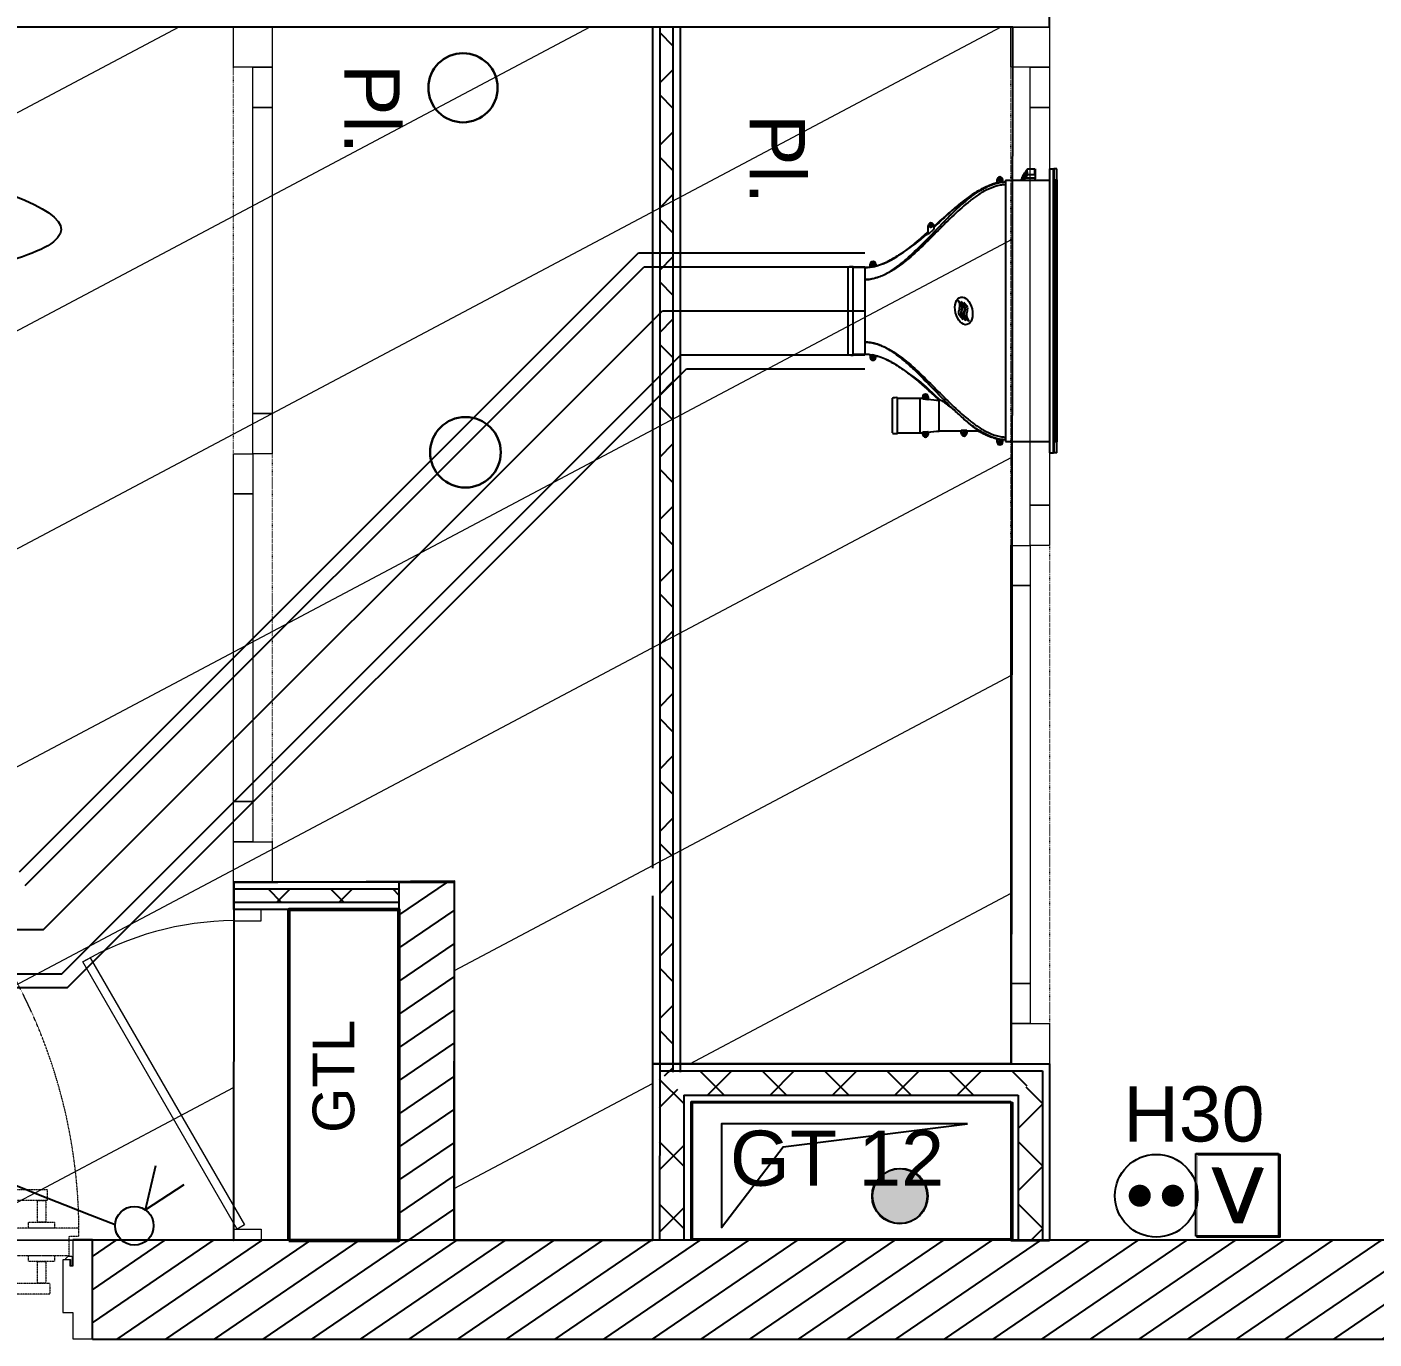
# Model space of a CAD drawing. Header units: millimetres. Extents: x 522027 to 600964, y -380282 to -298602.
# Drawn here: x 577309 to 579752, y -342809 to -340429 of the extents above; entities that cross this region are included whole.
import ezdxf

# ---------------------------------------------------------------- set-up
doc = ezdxf.new("R2010")
doc.units = ezdxf.units.MM
doc.set_wipeout_variables(frame=1)
doc.linetypes.add('Style de ligne -16', pattern=[0.192476, 0.123031, -0.069444])
doc.linetypes.add('Style de ligne -5', pattern=[0.20828, 0.069425, -0.138855])
for name, color, linetype in [('3-BAT C-Niveau -2', 7, 'Continuous'), ('prlm-CHAUFF', 4, 'Continuous'), ('prlm-EAU-EUEV', 25, 'Continuous'), ('prlm-ELEC-CFA', 1, 'Continuous'), ('prlm-GT', 242, 'Continuous')]:
    doc.layers.add(name, color=color, linetype=linetype)
doc.layers.add('faux plafond', color=9, linetype='Continuous', lineweight=15)
doc.layers.add('prlm-ELEC-CFO', color=1, linetype='Continuous', lineweight=25)
doc.styles.add('Arial', font='arial.ttf')
doc.styles.add('Helvetica', font='arial.ttf')
doc.styles.get("Standard").update_dxf_attribs({"font": 'arial.ttf'})

# ---------------------------------------------------------------- blocks, each defined once
blk = doc.blocks.new('Groupe-57-1')
at = {"color": 7, "linetype": 'Style de ligne -5', "lineweight": 5, "flags": 128}
blk.add_lwpolyline([(16276.09, -46097.46), (16311.07, -46282.21), (16304.19, -46283.51), (16269.21, -46098.77)], close=True, dxfattribs=at)
at = {"color": 7, "linetype": 'Continuous', "lineweight": 18, "flags": 128}
for points in [[(16276.09, -46097.46), (16277.44, -46104.62), (16270.56, -46105.92), (16269.21, -46098.77)], [(16277.44, -46104.62), (16278.8, -46111.78), (16275.36, -46112.43), (16274, -46105.27)], [(16278.8, -46111.78), (16292.22, -46182.68), (16288.78, -46183.33), (16275.36, -46112.43)], [(16292.22, -46182.68), (16293.58, -46189.84), (16290.14, -46190.49), (16288.78, -46183.33)], [(16290.14, -46190.49), (16291.5, -46197.65), (16288.06, -46198.3), (16286.7, -46191.14)], [(16291.5, -46197.65), (16304.92, -46268.55), (16301.48, -46269.2), (16288.06, -46198.3)], [(16304.92, -46268.55), (16306.28, -46275.7), (16302.84, -46276.35), (16301.48, -46269.2)], [(16309.72, -46275.05), (16311.07, -46282.21), (16304.19, -46283.51), (16302.84, -46276.35)]]:
    blk.add_lwpolyline(points, close=True, dxfattribs=at)
blk = doc.blocks.new('Groupe-58-1')
at = {"color": 7, "linetype": 'Style de ligne -5', "lineweight": 5, "flags": 128}
blk.add_lwpolyline([(16137.58, -46123.66), (16166.43, -46276.04), (16159.56, -46277.35), (16130.7, -46124.96)], close=True, dxfattribs=at)
at = {"color": 7, "linetype": 'Continuous', "lineweight": 18, "flags": 128}
for points in [[(16137.58, -46123.66), (16138.93, -46130.83), (16132.06, -46132.13), (16130.7, -46124.96)], [(16138.93, -46130.83), (16140.29, -46138), (16136.85, -46138.65), (16135.49, -46131.48)], [(16140.29, -46138), (16150.62, -46192.55), (16147.18, -46193.2), (16136.85, -46138.65)], [(16150.62, -46192.55), (16151.98, -46199.72), (16148.54, -46200.37), (16147.18, -46193.2)], [(16148.54, -46200.37), (16149.9, -46207.54), (16146.46, -46208.2), (16145.1, -46201.03)], [(16149.9, -46207.54), (16160.28, -46262.36), (16156.84, -46263.01), (16146.46, -46208.2)], [(16160.28, -46262.36), (16161.64, -46269.53), (16158.2, -46270.18), (16156.84, -46263.01)], [(16165.08, -46268.87), (16166.43, -46276.04), (16159.56, -46277.35), (16158.2, -46270.18)]]:
    blk.add_lwpolyline(points, close=True, dxfattribs=at)
blk = doc.blocks.new('xi.VV')
at = {"layer": 'prlm-ELEC-CFO', "color": 0}
blk.add_lwpolyline([(6.95, 3.42), (0.01, -1.13), (1.91, 6.95)], dxfattribs=at)
blk.add_circle((-2, -4), 3.5, dxfattribs=at)
blk = doc.blocks.new('xi.TV')
at = {"layer": 'prlm-ELEC-CFA', "color": 0, "linetype": 'ByBlock', "lineweight": -2, "flags": 128}
blk.add_lwpolyline([(-7.5, 7.5), (7.5, 7.5), (7.5, -7.5), (-7.5, -7.5)], close=True, dxfattribs=at)
at = {"layer": 'prlm-ELEC-CFA', "color": 0, "linetype": 'ByBlock', "insert": (0, 0), "char_height": 10, "width": 11.36, "attachment_point": 5}
blk.add_mtext('{\\fVerdana|b0|i0|c0|p34;V}', dxfattribs=at)
blk = doc.blocks.new('xi.PC')
at = {"color": 0, "lineweight": 5}
blk.add_wipeout([(-7.5, -7.5), (7.5, -7.5), (7.5, 7.5), (-7.5, 7.5)], dxfattribs=at).dxf.layer = 'prlm-ELEC-CFO'
at = {"layer": 'prlm-ELEC-CFO', "color": 0, "linetype": 'ByBlock', "lineweight": 5, "const_width": 2}
for points in [[(-4, 0, 1), (-2, 0, 1)], [(2, 0, 1), (4, 0, 1)]]:
    blk.add_lwpolyline(points, format="xyb", close=True, dxfattribs=at)
at = {"layer": 'prlm-ELEC-CFO', "color": 0, "linetype": 'ByBlock', "lineweight": -2}
blk.add_circle((0, 0), 7.5, dxfattribs=at)

msp = doc.modelspace()

# ---------------------------------------------------------------- hatches: boundary and pattern name
h = msp.add_hatch()
h.set_pattern_fill('02_ISOLANT', color=256, scale=10, angle=-89.9999, style=0, pattern_type=2)
h.set_pattern_definition([(315.000052, (505019.33, 142779.7), (56.568492, 56.568593), []), (45.000052, (505019.33, 142779.7), (56.568593, -56.568492), [])])
h.paths.add_polyline_path([(578480.6, -340429.5), (578456.6, -340429.5), (578456.6, -342324.9), (578480.6, -342324.9)])
h = msp.add_hatch()
h.set_pattern_fill('MURS MACONNERIE-2', color=256, scale=10, angle=-10.7236, style=0, pattern_type=2)
h.set_pattern_definition([(34.276399, (505201.977, 142745.115), (-23.42441, 44.173488), [])])
h.paths.add_polyline_path([(578083.9, -341980.3), (577983.9, -341980.3), (577983.9, -342630.2), (578083.9, -342630.2)])
h = msp.add_hatch()
h.set_pattern_fill('02_ISOLANT', color=256, scale=10, angle=-180, style=0, pattern_type=2)
h.set_pattern_definition([(224.999993, (505019.33, 142779.7), (56.568536, -56.568549), []), (314.999993, (505019.33, 142779.7), (-56.568549, -56.568536), [])])
h.paths.add_polyline_path([(577983.9, -342017.3), (577983.9, -341993.3), (577683.9, -341993.3), (577683.9, -342017.3)])
h = msp.add_hatch()
h.set_pattern_fill('02_ISOLANT', color=256, scale=10, angle=-90.009, style=0, pattern_type=2)
h.set_pattern_definition([(314.990968, (505019.33, 142779.7), (56.57746, 56.559624), []), (44.990968, (505019.33, 142779.7), (56.559624, -56.57746), [])])
h.paths.add_polyline_path([(578500.6, -342366.9), (578456.6, -342322.9), (578456.5, -342630.2), (578500.5, -342630.2)])
h = msp.add_hatch()
h.set_pattern_fill('02_ISOLANT', color=256, scale=10, style=0, pattern_type=2)
h.set_pattern_definition([(44.999993, (505019.33, 142779.7), (-56.568536, 56.568549), []), (134.999993, (505019.33, 142779.7), (56.568549, 56.568536), [])])
h.paths.add_polyline_path([(578456.6, -342322.9), (578500.6, -342366.9), (579106.6, -342366.9), (579150.7, -342322.9)])
h = msp.add_hatch()
h.set_pattern_fill('02_ISOLANT', color=256, scale=10, angle=-90.0235, style=0, pattern_type=2)
h.set_pattern_definition([(314.976477, (505019.33, 142779.7), (56.591762, 56.545313), []), (44.976477, (505019.33, 142779.7), (56.545313, -56.591762), [])])
h.paths.add_polyline_path([(579150.7, -342322.9), (579106.6, -342366.9), (579106.5, -342630.3), (579150.5, -342630.3)])
at = {"layer": '3-BAT C-Niveau -2'}
h = msp.add_hatch(dxfattribs=at)
h.set_pattern_fill('MURS MACONNERIE-2', color=256, scale=10, angle=-10.7236, style=0, pattern_type=2)
h.set_pattern_definition([(34.276399, (505201.977, 142745.115), (-23.42441, 44.173488), [])])
h.paths.add_polyline_path([(577428.1, -342629.2), (577428.1, -342809.2), (584857, -342809.2), (584857, -342629.2)])
at = {"layer": 'faux plafond'}
h = msp.add_hatch(dxfattribs=at)
h.set_pattern_fill('BA 13', color=256, scale=10, angle=-10.7236, style=0, pattern_type=2)
h.set_pattern_definition([(207.93621, (505019.33, 142779.7), (-142.2261, 319.79952), [])])
h.paths.add_polyline_path([(576171.3, -341680.3), (573888.6, -341680.3), (573888.2, -340870.5), (574789.4, -340870.5), (574789.4, -340820.5), (573888.7, -340820.5), (573888.9, -339990.2), (576304.5, -339990.7), (576307, -340429.4), (579096.2, -340429.4), (579093.8, -342309.9), (578443.6, -342309.9), (578443.6, -342630.2), (578083.9, -342630.2), (578084.5, -341979), (577684.5, -341981.6), (577683.9, -342630.3), (574775.8, -342629.2), (574775.8, -341680.4), (576171.3, -341680.4)])
at = {"layer": 'prlm-EAU-EUEV'}
h = msp.add_hatch(color=256, dxfattribs=at)
edge = h.paths.add_edge_path()
edge.add_arc((578891.7, -342550.1), 50, 0, 360)
h = msp.add_hatch(color=256, dxfattribs=at)
edge = h.paths.add_edge_path()
edge.add_arc((578892.7, -342549.7), 50, 0, 360)

# ---------------------------------------------------------------- linework, layer by layer
for p, q in [((579163.6, -340429.7), (579163.6, -339200.6)), ((578443.5, -340429.5), (578443.6, -340429.5)), ((578443.6, -340429.5), (578443.6, -341955.3)), ((578456.6, -340429.5), (578456.6, -342324.9)), ((578456.6, -340429.5), (578456.6, -342324.9)), ((578480.6, -340429.5), (578480.6, -342324.9)), ((578480.6, -340429.5), (578480.6, -342324.9)), ((578493.6, -340429.5), (579163.6, -340429.7)), ((578493.6, -340429.5), (578493.6, -342324.9)), ((578493.6, -340429.5), (578493.6, -342324.9)), ((577683.9, -341980.3), (577683.9, -342030.3)), ((577983.9, -341980.3), (577683.9, -341980.3)), ((577983.9, -341980.3), (577983.9, -342630.2)), ((577983.9, -341980.3), (577983.9, -342630.2)), ((577983.9, -341980.3), (578083.9, -341980.3)), ((577983.9, -341980.3), (577983.9, -342030.3)), ((577983.9, -341993.3), (577683.9, -341993.3)), ((577983.9, -341993.3), (577683.9, -341993.3)), ((578443.6, -342005.3), (578443.6, -342324.9)), ((577983.9, -342017.3), (577683.9, -342017.3)), ((577983.9, -342017.3), (577683.9, -342017.3)), ((577983.9, -342030.3), (577683.9, -342030.3)), ((577983.9, -342030.3), (577683.9, -342030.3)), ((578443.6, -342309.9), (578443.5, -342630.2)), ((578443.6, -342309.9), (579163.7, -342309.9)), ((578443.6, -342309.9), (579163.7, -342309.9)), ((578456.6, -342322.9), (578456.5, -342630.2)), ((578456.6, -342322.9), (578456.5, -342630.2)), ((578456.6, -342322.9), (579150.7, -342322.9)), ((578456.6, -342322.9), (579150.7, -342322.9)), ((579150.7, -342322.9), (579150.5, -342630.3)), ((579150.7, -342322.9), (579150.5, -342630.3)), ((579163.7, -342309.9), (579163.5, -342630.3)), ((579163.7, -342309.9), (579163.5, -342630.3)), ((578500.6, -342366.9), (578500.5, -342630.2)), ((578500.6, -342366.9), (578500.5, -342630.2)), ((578500.6, -342366.9), (579106.6, -342366.9)), ((578500.6, -342366.9), (579106.6, -342366.9)), ((579106.6, -342366.9), (579106.5, -342630.3)), ((579106.6, -342366.9), (579106.5, -342630.3)), ((578513.6, -342379.9), (578513.5, -342630.2)), ((578513.6, -342379.9), (578513.5, -342630.2)), ((578513.6, -342379.9), (579093.6, -342379.9)), ((579093.6, -342379.9), (579093.5, -342630.3)), ((579093.5, -342630.3), (579163.5, -342630.3))]:
    msp.add_line(p, q)
at = {"lineweight": 25}
msp.add_line((578083.9, -341980.3), (578083.9, -342630.2), dxfattribs=at)
msp.add_line((578083.9, -341980.3), (578083.9, -342630.2), dxfattribs=at)
at = {"color": 7, "linetype": 'Continuous', "lineweight": 5, "flags": 128}
for points in [[(577683.9, -342030.3), (577683.9, -342050.5), (577733.9, -342050.5), (577733.9, -342030.3)], [(577704, -342602.3), (577690.5, -342610.1), (577410.5, -342125.2), (577424.1, -342117.5)], [(577683.9, -342630.3), (577683.9, -342610.1), (577733.9, -342610.1), (577733.9, -342630.3)]]:
    msp.add_lwpolyline(points, close=True, dxfattribs=at)
at = {"flags": 128}
msp.add_lwpolyline([(579014.6, -342418.9), (578568.6, -342418.9), (578568.6, -342606.9), (578680.6, -342460.6)], close=True, dxfattribs=at)
at = {"color": 8, "linetype": 'Style de ligne -16', "lineweight": 18, "true_color": 0x808080, "flags": 128}
for points in [[(577225.8, -342557.8), (577225.8, -342537.7), (577345.8, -342537.7), (577345.8, -342557.8)], [(577328.3, -342596.9), (577328.3, -342557.8), (577343.3, -342557.8), (577343.3, -342596.9)], [(577312.3, -342607.8), (577312.3, -342596.9), (577359.3, -342596.9), (577359.3, -342607.8)], [(576447.3, -342607.8), (576447.3, -342622.8), (576465.1, -342622.8), (576465.1, -342657.8), (577385.8, -342657.8), (577385.8, -342622.8), (577403.6, -342622.8), (577403.6, -342607.8)], [(577312.3, -342668.6), (577312.3, -342657.8), (577359.3, -342657.8), (577359.3, -342668.6)], [(577328.3, -342707.8), (577328.3, -342668.6), (577343.3, -342668.6), (577343.3, -342707.8)], [(577280.8, -342727.8), (577280.8, -342707.8), (577350.8, -342707.8), (577350.8, -342727.8)]]:
    msp.add_lwpolyline(points, close=True, dxfattribs=at)
at = {"color": 7, "linetype": 'Continuous', "lineweight": 13, "flags": 128}
msp.add_lwpolyline([(577428.1, -342628.7), (577392.5, -342628.7), (577392.5, -342676.8), (577387.5, -342676.8), (577387.5, -342665.7), (577374.5, -342665.7), (577374.5, -342760.7), (577392.5, -342760.7), (577392.5, -342808.7), (577428.1, -342808.7)], close=True, dxfattribs=at)
at = {"color": 7, "linetype": 'Continuous', "lineweight": 18, "flags": 128}
msp.add_lwpolyline([(577391.7, -342675.8), (577391.7, -342660.8), (577390.3, -342659.4), (577383.5, -342659.4), (577379.3, -342663.6), (577379.3, -342664.8), (577388.5, -342664.8), (577388.5, -342675.8)], close=True, dxfattribs=at)
at = {"color": 8, "linetype": 'Style de ligne -16', "lineweight": 18, "true_color": 0x808080}
msp.add_arc((576434.8, -342614.9), 968.8, 0.4199, 44.5328, dxfattribs=at)
at = {"color": 7, "linetype": 'Continuous', "lineweight": 5}
msp.add_arc((577690.5, -342610.1), 559.9, 90.6678, 120, dxfattribs=at)
at = {"layer": '3-BAT C-Niveau -2'}
for p, q in [((577428.1, -342629.2), (582063.6, -342629.2)), ((577428.1, -342629.2), (582063.6, -342629.2)), ((577428.1, -342809.2), (577428.1, -342629.2)), ((577428.1, -342809.2), (584857, -342809.2)), ((577428.1, -342809.2), (584857, -342809.2))]:
    msp.add_line(p, q, dxfattribs=at)
at = {"layer": '3-BAT C-Niveau -2', "ltscale": 50.8, "flags": 128}
msp.add_lwpolyline([(576171.3, -341680.3), (573888.6, -341680.3), (573888.2, -340870.5), (574789.4, -340870.5), (574789.4, -340820.5), (573888.7, -340820.5), (573888.9, -339990.2), (576304.5, -339990.7), (576307, -340429.4), (579096.2, -340429.4), (579093.8, -342309.9), (578443.6, -342309.9), (578443.6, -342630.2), (578083.9, -342630.2), (578084.5, -341979), (577684.5, -341981.6), (577683.9, -342630.3), (574775.8, -342629.2), (574775.8, -341680.4), (576171.3, -341680.4)], close=True, dxfattribs=at)
at = {"layer": 'prlm-CHAUFF', "ltscale": 50}
for p, q in [((579115.2, -340700.1), (579118.8, -340694)), ((579118.8, -340694), (579118.9, -340693.8)), ((579118.8, -340694), (579119.2, -340694.3)), ((579118.9, -340693.8), (579121.1, -340690.5)), ((579118.9, -340693.8), (579119.3, -340694.2)), ((579119.3, -340694.2), (579119.2, -340694.3)), ((579121, -340691.6), (579119.3, -340694.2)), ((579119.3, -340694.2), (579121, -340694.2)), ((579137, -340687.3), (579123.4, -340687.3)), ((579137, -340697.3), (579137, -340687.3)), ((579137, -340687.3), (579137.5, -340687.8)), ((579137.5, -340687.8), (579137.5, -340687.8)), ((579137.5, -340687.8), (579137.5, -340698)), ((579138.4, -340688.9), (579137.5, -340688)), ((579138.4, -340689.3), (579137.5, -340688.4)), ((579138.4, -340690), (579137.5, -340689.1)), ((579138.4, -340690.8), (579137.5, -340689.9)), ((579138.4, -340691.9), (579137.5, -340691)), ((579138.4, -340693.1), (579137.5, -340692.2)), ((579138.4, -340694.6), (579137.5, -340693.7)), ((579137.7, -340693.9), (579138.4, -340693.1)), ((579137.8, -340692.5), (579138.4, -340691.9)), ((579137.9, -340691.3), (579138.4, -340690.8)), ((579138, -340690.4), (579138.4, -340690)), ((579138.4, -340693.9), (579138, -340693.5)), ((579138.1, -340689.6), (579138.4, -340689.3)), ((579138.4, -340691.5), (579138.1, -340691.2)), ((579138.1, -340694.2), (579138.4, -340693.9)), ((579138.2, -340689.1), (579138.4, -340688.9)), ((579138.3, -340691.7), (579138.4, -340691.5)), ((579163.5, -340686.9), (579170.8, -340686.9)), ((579163.5, -340686.9), (579163.5, -341201.9)), ((579170.8, -341201.9), (579170.8, -340686.9)), ((579170.8, -340686.9), (579171.6, -340686.9)), ((579176.5, -340686.9), (579171.6, -340686.9)), ((579171.6, -340686.9), (579171.6, -341201.9)), ((579176.5, -341201.9), (579176.5, -340686.9)), ((579068.5, -340712.5), (579068.5, -340706.4)), ((579072, -340705.9), (579073, -340705.9)), ((579072, -340706.9), (579072, -340705.9)), ((579073, -340706.9), (579072, -340706.9)), ((579073, -340704.9), (579074, -340704.9)), ((579073, -340705.9), (579073, -340704.9)), ((579073, -340708), (579073, -340706.9)), ((579074, -340708), (579073, -340708)), ((579074, -340704.9), (579074, -340705.9)), ((579074, -340705.9), (579075.1, -340705.9)), ((579075.1, -340706.9), (579074, -340706.9)), ((579074, -340706.9), (579074, -340708)), ((579075.1, -340705.9), (579075.1, -340706.9)), ((579078.5, -340706.4), (579078.5, -340710.8)), ((579079.4, -340710.8), (579078.5, -340710.8)), ((579083.5, -340707.4), (579163.5, -340707.4)), ((579083.5, -340707.4), (579083.5, -341181.4)), ((579115, -340700.9), (579114.6, -340701.1)), ((579119.9, -340700.9), (579115, -340700.9)), ((579115, -340700.9), (579115, -340700.9)), ((579115.6, -340700.3), (579115.2, -340700.1)), ((579118.8, -340702.6), (579115.5, -340707.4)), ((579119.2, -340694.3), (579115.6, -340700.3)), ((579115.6, -340700.3), (579120.3, -340700.3)), ((579119.4, -340703.8), (579116.9, -340707.4)), ((579118.9, -340702.4), (579118.8, -340702.6)), ((579121.1, -340699), (579118.9, -340702.4)), ((579121, -340694.3), (579119.2, -340694.3)), ((579123.1, -340698), (579119.4, -340703.8)), ((579137.5, -340703.8), (579119.4, -340703.8)), ((579123.1, -340698), (579123.4, -340697.3)), ((579137.5, -340698), (579123.1, -340698)), ((579123.4, -340697.3), (579137, -340697.3)), ((579137, -340697.3), (579137.5, -340698)), ((579138.4, -340696.2), (579137.5, -340695.3)), ((579137.5, -340697.1), (579138.4, -340696.2)), ((579138.4, -340698.1), (579137.5, -340697.2)), ((579137.5, -340698), (579137.5, -340703.8)), ((579137.5, -340698), (579137.5, -340698)), ((579137.5, -340699), (579138.4, -340698.1)), ((579138.4, -340700.8), (579137.5, -340699.9)), ((579137.5, -340701.7), (579138.4, -340700.8)), ((579138.4, -340703.1), (579137.5, -340702.2)), ((579137.5, -340704), (579138.4, -340703.1)), ((579137.5, -340707.4), (579137.5, -340703.8)), ((579138.4, -340705.6), (579137.5, -340704.7)), ((579137.5, -340706.5), (579138.4, -340705.6)), ((579137.9, -340707.4), (579137.5, -340707.1)), ((579137.6, -340695.4), (579138.4, -340694.6)), ((579137.7, -340697.4), (579138.4, -340696.7)), ((579138.4, -340699.6), (579137.7, -340698.9)), ((579138.4, -340702.1), (579137.8, -340701.4)), ((579137.9, -340700.2), (579138.4, -340699.6)), ((579137.9, -340702.6), (579138.4, -340702.1)), ((579138.4, -340696.7), (579138.2, -340696.5)), ((579173.5, -340706.9), (579173.5, -341181.9)), ((579173.5, -340706.9), (579174.1, -340706.9)), ((579174.1, -340706.9), (579173.5, -340708.9)), ((579174.1, -341181.9), (579174.1, -340706.9)), ((579174.6, -340706.9), (579174.6, -341181.9)), ((579174.6, -340706.9), (579175.1, -340706.9)), ((579175.1, -340706.9), (579174.6, -340708.5)), ((579175.1, -341181.9), (579175.1, -340706.9)), ((579175.5, -340706.9), (579175.5, -341181.9)), ((579175.5, -340706.9), (579175.9, -340706.9)), ((579175.9, -340706.9), (579175.5, -340708)), ((579175.9, -341181.9), (579175.9, -340706.9)), ((579176.1, -340706.9), (579176.1, -341181.9)), ((579176.1, -340706.9), (579176.3, -340706.9)), ((579176.3, -340706.9), (579176.1, -340707.6)), ((579176.3, -341181.9), (579176.3, -340706.9)), ((579176.5, -340706.9), (579176.5, -341181.9)), ((579176.5, -341181.9), (579176.5, -340706.9)), ((579176.5, -340706.9), (579176.5, -340706.9)), ((579176.5, -340706.9), (579176.5, -340707.1)), ((578943.5, -340806.2), (578943.5, -340790)), ((578947, -340789.5), (578948, -340789.5)), ((578947, -340790.5), (578947, -340789.5)), ((578948, -340790.5), (578947, -340790.5)), ((578948, -340788.4), (578949, -340788.4)), ((578948, -340789.5), (578948, -340788.4)), ((578948, -340791.6), (578948, -340790.5)), ((578949, -340791.6), (578948, -340791.6)), ((578949, -340788.4), (578949, -340789.5)), ((578949, -340789.5), (578950.1, -340789.5)), ((578950.1, -340790.5), (578949, -340790.5)), ((578949, -340790.5), (578949, -340791.6)), ((578950.1, -340789.5), (578950.1, -340790.5)), ((578953.5, -340790), (578953.5, -340796.1)), ((578953.5, -340796.1), (578943.5, -340806.2)), ((578807.5, -341024.4), (578807.5, -340864.4)), ((578838.5, -340865.4), (578838.5, -340859.8)), ((578841.7, -340864.9), (578838.5, -340865.4)), ((578848.5, -340862.8), (578841.7, -340864.9)), ((578842, -340860.3), (578842, -340859.3)), ((578842, -340859.3), (578843, -340859.3)), ((578843, -340860.3), (578842, -340860.3)), ((578843, -340858.3), (578844, -340858.3)), ((578843, -340859.3), (578843, -340858.3)), ((578843, -340861.4), (578843, -340860.3)), ((578844, -340861.4), (578843, -340861.4)), ((578844, -340858.3), (578844, -340859.3)), ((578844, -340859.3), (578845.1, -340859.3)), ((578844, -340860.3), (578844, -340861.4)), ((578845.1, -340860.3), (578844, -340860.3)), ((578845.1, -340859.3), (578845.1, -340860.3)), ((578848.5, -340859.8), (578848.5, -340862.8)), ((578873.3, -340853.2), (578873.3, -340853.5)), ((578878.7, -340850.4), (578878.7, -340850.6)), ((578798.5, -341023.4), (578798.5, -340865.4)), ((578807.5, -340865.4), (578828.5, -340865.4)), ((578828.5, -340865.4), (578807.5, -340865.4)), ((578828.5, -340865.4), (578828.5, -340887.7)), ((578828.5, -340887.7), (578828.5, -341001.1)), ((578828.5, -341001.1), (578828.5, -341023.4)), ((578807.5, -341023.4), (578828.5, -341023.4)), ((578828.5, -341023.4), (578807.5, -341023.4)), ((578838.5, -341023.5), (578841.7, -341024)), ((578838.5, -341023.5), (578838.5, -341029)), ((578848.5, -341026), (578841.7, -341024)), ((578842, -341029.5), (578842, -341028.5)), ((578842, -341028.5), (578843, -341028.5)), ((578843, -341029.5), (578842, -341029.5)), ((578843, -341027.4), (578844, -341027.4)), ((578843, -341028.5), (578843, -341027.4)), ((578843, -341030.6), (578843, -341029.5)), ((578844, -341030.6), (578843, -341030.6)), ((578844, -341027.4), (578844, -341028.5)), ((578844, -341028.5), (578845.1, -341028.5)), ((578844, -341029.5), (578844, -341030.6)), ((578845.1, -341029.5), (578844, -341029.5)), ((578845.1, -341028.5), (578845.1, -341029.5)), ((578848.5, -341029), (578848.5, -341026)), ((578878.7, -341038.5), (578878.7, -341038.5)), ((578878.5, -341165.9), (578878.5, -341102.9)), ((578887.5, -341101.9), (578887.5, -341166.9)), ((578887.5, -341102.9), (578928.5, -341102.9)), ((578887.5, -341102.9), (578928.5, -341102.9)), ((578928.5, -341102.9), (578928.5, -341165.9)), ((578933.5, -341104.7), (578933.5, -341100.4)), ((578943, -341105.9), (578933.5, -341104.7)), ((578937, -341099.9), (578938, -341099.9)), ((578937, -341100.9), (578937, -341099.9)), ((578938, -341100.9), (578937, -341100.9)), ((578938, -341098.9), (578939, -341098.9)), ((578938, -341099.9), (578938, -341098.9)), ((578938, -341102), (578938, -341100.9)), ((578939, -341102), (578938, -341102)), ((578939, -341098.9), (578939, -341099.9)), ((578939, -341099.9), (578940.1, -341099.9)), ((578940.1, -341100.9), (578939, -341100.9)), ((578939, -341100.9), (578939, -341102)), ((578940.1, -341099.9), (578940.1, -341100.9)), ((578943.5, -341105.9), (578943, -341105.9)), ((578965.1, -341106.4), (578943.5, -341085.7)), ((578943.5, -341085.7), (578965.1, -341106.4)), ((578943.5, -341100.4), (578943.5, -341105.9)), ((578965.1, -341106.4), (578963.5, -341106.4)), ((578963.5, -341162.4), (578963.5, -341106.4)), ((578965.1, -341106.4), (578963.5, -341106.4)), ((578887.5, -341165.9), (578928.5, -341165.9)), ((578887.5, -341165.9), (578928.5, -341165.9)), ((578933.5, -341164.1), (578943, -341162.9)), ((578933.5, -341168.4), (578933.5, -341164.1)), ((578937, -341168.9), (578937, -341167.9)), ((578937, -341167.9), (578938, -341167.9)), ((578938, -341168.9), (578937, -341168.9)), ((578938, -341166.9), (578939, -341166.9)), ((578938, -341167.9), (578938, -341166.9)), ((578938, -341170), (578938, -341168.9)), ((578939, -341170), (578938, -341170)), ((578939, -341166.9), (578939, -341167.9)), ((578939, -341167.9), (578940.1, -341167.9)), ((578939, -341168.9), (578939, -341170)), ((578940.1, -341168.9), (578939, -341168.9)), ((578940.1, -341167.9), (578940.1, -341168.9)), ((578943, -341162.9), (578943.5, -341162.9)), ((578943.5, -341162.9), (578943.5, -341168.4)), ((579003.5, -341162.4), (578963.5, -341162.4)), ((579003.5, -341162.4), (578963.5, -341162.4)), ((579003.5, -341160.9), (579013.5, -341160.9)), ((579003.5, -341166.4), (579003.5, -341160.9)), ((579007, -341166.9), (579007, -341165.9)), ((579007, -341165.9), (579008, -341165.9)), ((579008, -341166.9), (579007, -341166.9)), ((579008, -341164.9), (579009, -341164.9)), ((579008, -341165.9), (579008, -341164.9)), ((579008, -341168), (579008, -341166.9)), ((579009, -341168), (579008, -341168)), ((579009, -341164.9), (579009, -341165.9)), ((579009, -341165.9), (579010.1, -341165.9)), ((579010.1, -341166.9), (579009, -341166.9)), ((579009, -341166.9), (579009, -341168)), ((579010.1, -341165.9), (579010.1, -341166.9)), ((579013.5, -341160.9), (579013.5, -341166.4)), ((579034.8, -341162.4), (579013.5, -341162.4)), ((579034.8, -341162.4), (579013.5, -341162.4)), ((579068.5, -341182.4), (579068.5, -341176.3)), ((579072, -341181.9), (579073, -341181.9)), ((579072, -341182.9), (579072, -341181.9)), ((579073, -341180.9), (579074, -341180.9)), ((579073, -341181.9), (579073, -341180.9)), ((579074, -341180.9), (579074, -341181.9)), ((579074, -341181.9), (579075.1, -341181.9)), ((579075.1, -341181.9), (579075.1, -341182.9)), ((579079.4, -341178), (579078.5, -341178)), ((579078.5, -341178), (579078.5, -341182.4)), ((579083.5, -341181.4), (579163.5, -341181.4)), ((579173.5, -341179.9), (579174.1, -341181.9)), ((579174.1, -341181.9), (579173.5, -341181.9)), ((579174.6, -341180.4), (579175.1, -341181.9)), ((579175.1, -341181.9), (579174.6, -341181.9)), ((579175.5, -341180.8), (579175.9, -341181.9)), ((579175.9, -341181.9), (579175.5, -341181.9)), ((579176.1, -341181.2), (579176.3, -341181.9)), ((579176.3, -341181.9), (579176.1, -341181.9)), ((579176.5, -341181.7), (579176.5, -341181.9)), ((579176.5, -341181.9), (579176.5, -341181.9)), ((579073, -341182.9), (579072, -341182.9)), ((579073, -341184), (579073, -341182.9)), ((579074, -341184), (579073, -341184)), ((579075.1, -341182.9), (579074, -341182.9)), ((579074, -341182.9), (579074, -341184)), ((579163.5, -341201.9), (579170.8, -341201.9)), ((579171.6, -341201.9), (579170.8, -341201.9)), ((579176.5, -341201.9), (579171.6, -341201.9))]:
    msp.add_line(p, q, dxfattribs=at)
at = {"layer": 'prlm-CHAUFF'}
for p, q in [((577296.1, -341961.5), (578418.1, -340839.4)), ((578418.1, -340839.4), (578828.5, -340839.4)), ((577306.4, -341986.5), (578428.5, -340864.4)), ((578428.5, -340864.4), (578828.5, -340864.4)), ((577339.6, -342066.5), (578461.6, -340944.4)), ((578461.6, -340944.4), (578828.5, -340944.4)), ((577372.7, -342146.5), (578494.7, -341024.4)), ((578494.7, -341024.4), (578828.5, -341024.4)), ((577383, -342171.5), (578505.1, -341049.4)), ((578505.1, -341049.4), (578828.5, -341049.4)), ((574704.3, -342066.5), (577339.6, -342066.5)), ((574704.3, -342146.5), (577372.7, -342146.5)), ((574704.3, -342171.5), (577383, -342171.5))]:
    msp.add_line(p, q, dxfattribs=at)
at = {"layer": 'prlm-CHAUFF', "ltscale": 50}
for centre, radius in [((579073.5, -340706.4), 3), ((579073.5, -340706.4), 2.5), ((578948.5, -340790), 3), ((578948.5, -340790), 2.5), ((578843.5, -340859.8), 3), ((578843.5, -340859.8), 2.5), ((578843.5, -341029), 3), ((578843.5, -341029), 2.5), ((578938.5, -341100.4), 3), ((578938.5, -341100.4), 2.5), ((578938.5, -341168.4), 3), ((578938.5, -341168.4), 2.5), ((579008.5, -341166.4), 3), ((579008.5, -341166.4), 2.5), ((579073.5, -341182.4), 3), ((579073.5, -341182.4), 2.5)]:
    msp.add_circle(centre, radius, dxfattribs=at)
for centre, radius, start, end in [((579114.3, -340685.6), 8.36, 324.1326, 329.2425), ((579223.9, -340761.6), 125, 143.7494, 145.0637), ((579073.5, -340706.4), 5, 360, 180), ((579235.8, -340768), 138.5, 151.9182, 154.0515), ((579232.4, -340766.8), 134.3, 152.115, 153.7631), ((579223.9, -340761.6), 125, 151.3177, 151.5903), ((579109, -340696.9), 7.03, 323.033, 332.9325), ((579112.4, -340697.2), 4.48, 304.6713, 315.4982), ((578948.5, -340790), 5, 360, 180), ((578682.9, -340513.1), 390, 300.1399, 310.6113), ((578682.9, -340513.1), 390, 302.5506, 310.6113), ((578862.5, -340719.3), 116.6, 309.5755, 314.0299), ((578860.3, -340716.8), 119.9, 309.6381, 313.9674), ((578805.2, -340884.3), 20, 83.2559, 109.4245), ((578805.2, -340884.3), 20, 83.2559, 109.4245), ((578828.5, -340787.7), 77.7, 270.0577, 277.4544), ((578828.4, -340787.2), 78.2, 270.0736, 277.4237), ((578828.6, -340793.3), 72.5, 269.9215, 277.8382), ((578843.5, -340859.8), 5, 360, 180), ((578813.7, -340733.4), 134.3, 282.9954, 306.0823), ((578820.3, -340752.9), 113.5, 284.4106, 297.8626), ((578781.9, -340675.2), 200.1, 297.2018, 298.9518), ((578805.2, -341004.6), 20, 250.5755, 276.7441), ((578805.2, -341004.6), 20, 250.5755, 276.7441), ((578828.5, -341101.1), 77.7, 82.5456, 89.9423), ((578828.4, -341101.6), 78.2, 82.5763, 89.9264), ((578828.7, -341095.1), 71.7, 83.9053, 90.1157), ((578828.7, -341095.1), 71.7, 82.0923, 83.5448), ((578843.5, -341029), 5, 180, 360), ((578818.8, -341139.6), 117.4, 62.3321, 75.441), ((578820.3, -341136), 113.5, 62.1374, 75.6929), ((578781.9, -341213.6), 200.1, 61.0483, 62.7983), ((578781.9, -341213.6), 200.1, 61.0482, 62.7982), ((578682.9, -341375.8), 390, 49.3887, 59.86), ((578682.9, -341375.8), 390, 49.3887, 59.8601), ((578862.5, -341169.5), 116.6, 45.9701, 50.4245), ((578860.3, -341172), 119.9, 46.0326, 50.3619), ((578885.2, -341121.8), 20, 83.2559, 109.4245), ((578885.2, -341121.8), 20, 83.2559, 109.4245), ((578938.5, -341100.4), 5, 360, 180), ((578763.1, -341391.8), 351, 45.7111, 49.5265), ((579171.3, -340969.2), 236.5, 226.4099, 234.7501), ((578885.2, -341147.1), 20, 250.5755, 276.7441), ((578885.2, -341147.1), 20, 250.5755, 276.7441), ((578938.5, -341168.4), 5, 180, 360), ((579008.5, -341166.4), 5, 180, 360), ((579097.1, -341058.5), 121.2, 253.7263, 256.3852), ((579073.5, -341182.4), 5, 180, 360)]:
    msp.add_arc(centre, radius, start, end, dxfattribs=at)
msp.add_ellipse((579008.1, -340944.4), major_axis=(-5.7, 24.9), ratio=0.600775, dxfattribs=at)
for points, knots in [([(579121.4, -340690), (579121.4, -340690), (579121.4, -340690), (579121.3, -340690.2), (579121.3, -340690.3), (579121.2, -340690.4), (579121.2, -340690.5), (579121.1, -340690.7), (579121.1, -340690.8), (579121, -340691), (579121, -340691.2), (579121, -340691.4), (579121, -340691.6), (579120.9, -340691.8), (579120.9, -340692), (579120.9, -340692.2), (579120.9, -340692.4), (579120.9, -340692.7), (579120.9, -340693.1), (579120.9, -340693.6), (579121, -340694.1), (579121, -340694.7), (579121.1, -340695.3), (579121.2, -340695.9), (579121.3, -340696.5), (579121.4, -340697.2), (579121.5, -340697.7), (579121.5, -340697.9)], [0.0304712, 0.0304712, 0.0304712, 0.0304712, 0.0599457, 0.0897682, 0.1195016, 0.1491541, 0.1787343, 0.2082505, 0.2377114, 0.2671256, 0.2965018, 0.3258487, 0.355175, 0.3844897, 0.4138015, 0.4431194, 0.4724522, 0.5018089, 0.5568669, 0.611863, 0.6668562, 0.7219052, 0.7770682, 0.8324028, 0.8879658, 0.9438132, 1, 1, 1, 1]), ([(579123.4, -340687.3), (579123.1, -340687.5), (579122.9, -340687.9), (579122.6, -340688.9), (579122.5, -340689.6), (579122.5, -340690.9), (579122.5, -340691.3), (579122.6, -340692.3), (579122.7, -340692.9), (579122.9, -340694.6), (579123.1, -340695.8), (579123.4, -340697.3)], [0, 0, 0, 0, 0.25, 0.25, 0.5, 0.5, 0.625, 0.625, 0.75, 0.75, 1, 1, 1, 1]), ([(578828.5, -340887.7), (578830.2, -340887.7), (578832, -340887.6), (578835.4, -340887.4), (578837.1, -340887.2), (578842.2, -340886.4), (578845.5, -340885.6), (578852.1, -340883.6), (578855.3, -340882.4), (578861.6, -340879.8), (578864.7, -340878.3), (578873.7, -340873.4), (578879.3, -340869.8), (578890.2, -340862.1), (578895.4, -340858), (578910.6, -340845.1), (578920.2, -340836), (578939, -340817.2), (578948.2, -340807.6), (578966.6, -340788.3), (578975.9, -340778.7), (578994.8, -340760.1), (579004.6, -340751), (579020, -340738.5), (579025.3, -340734.5), (579033.5, -340728.9), (579036.3, -340727.1), (579042.1, -340723.7), (579045, -340722), (579054, -340717.5), (579060.2, -340715), (579069.8, -340712.4), (579073.1, -340711.7), (579078.7, -340710.8), (579081.1, -340710.6), (579083.5, -340710.5)], [0, 0, 0, 0, 0.015625, 0.015625, 0.03125, 0.03125, 0.0625, 0.0625, 0.09375, 0.09375, 0.125, 0.125, 0.1875, 0.1875, 0.25, 0.25, 0.375, 0.375, 0.5, 0.5, 0.625, 0.625, 0.75, 0.75, 0.8125, 0.8125, 0.84375, 0.84375, 0.875, 0.875, 0.9375, 0.9375, 0.96875, 0.96875, 0.9908046, 0.9908046, 0.9908046, 0.9908046]), ([(579083.5, -340715.5), (579081.2, -340715.6), (579078.8, -340715.8), (579073.2, -340716.7), (579070, -340717.4), (579060.5, -340720.2), (579054.4, -340722.7), (579045.5, -340727.3), (579042.6, -340728.9), (579036.9, -340732.3), (579034.2, -340734.1), (579026, -340739.7), (579020.8, -340743.6), (579005.5, -340756), (578995.8, -340764.9), (578976.8, -340783.2), (578967.5, -340792.6), (578948.9, -340811.3), (578939.6, -340820.6), (578920.6, -340838.7), (578910.8, -340847.5), (578895.4, -340859.7), (578890.1, -340863.7), (578879.2, -340871), (578873.5, -340874.4), (578864.5, -340878.9), (578861.4, -340880.3), (578855.1, -340882.8), (578851.9, -340883.9), (578845.4, -340885.7), (578842, -340886.5), (578837, -340887.2), (578835.3, -340887.4), (578831.9, -340887.6), (578830.2, -340887.7), (578828.5, -340887.7)], [0.0092808, 0.0092808, 0.0092808, 0.0092808, 0.03125, 0.03125, 0.0625, 0.0625, 0.125, 0.125, 0.15625, 0.15625, 0.1875, 0.1875, 0.25, 0.25, 0.375, 0.375, 0.5, 0.5, 0.625, 0.625, 0.75, 0.75, 0.8125, 0.8125, 0.875, 0.875, 0.90625, 0.90625, 0.9375, 0.9375, 0.96875, 0.96875, 0.984375, 0.984375, 1, 1, 1, 1]), ([(579068.5, -340712.5), (579065.7, -340713.2), (579062.8, -340714), (579057.1, -340715.8), (579054.3, -340716.9), (579046.1, -340720.3), (579040.8, -340723), (579030.5, -340728.8), (579025.6, -340732), (579015.8, -340738.7), (579011, -340742.3), (578997, -340753.3), (578988.1, -340761.1), (578970.6, -340777.1), (578962.1, -340785.3), (578953.5, -340793.5)], [0, 0, 0, 0, 0.0625, 0.0625, 0.125, 0.125, 0.25, 0.25, 0.375, 0.375, 0.5, 0.5, 0.75, 0.75, 1, 1, 1, 1]), ([(579114, -340702), (579114, -340702.1), (579113.9, -340702.1), (579113.9, -340702.3), (579113.8, -340702.4), (579113.8, -340702.5), (579113.8, -340702.7), (579113.7, -340702.8), (579113.7, -340703), (579113.7, -340703.1), (579113.7, -340703.3), (579113.6, -340703.5), (579113.6, -340703.7), (579113.6, -340703.9), (579113.6, -340704.2), (579113.7, -340704.6), (579113.7, -340705.1), (579113.8, -340705.6), (579113.8, -340706), (579113.9, -340706.6), (579114, -340707), (579114.1, -340707.3), (579114.1, -340707.4)], [0.1059402, 0.1059402, 0.1059402, 0.1059402, 0.1359504, 0.1694868, 0.202886, 0.2361704, 0.2693627, 0.3024859, 0.3355633, 0.3686184, 0.401675, 0.434757, 0.4678887, 0.5010941, 0.5629781, 0.6246926, 0.6863942, 0.7482374, 0.8103737, 0.8729511, 0.9361135, 0.9654522, 0.9654522, 0.9654522, 0.9654522]), ([(579114.5, -340707.4), (579114.5, -340707.3), (579114.4, -340707.2), (579114.4, -340707), (579114.3, -340706.7), (579114.3, -340706.4), (579114.2, -340706.1), (579114.2, -340705.8), (579114.1, -340705.5), (579114.1, -340705.2), (579114, -340705), (579114, -340704.7), (579114, -340704.5), (579114, -340704.2), (579113.9, -340704), (579113.9, -340703.8), (579113.9, -340703.6), (579113.9, -340703.3), (579113.9, -340703), (579114, -340702.7), (579114, -340702.3), (579114.1, -340702.1), (579114.1, -340701.8), (579114.2, -340701.6), (579114.3, -340701.4), (579114.5, -340701.2), (579114.6, -340701.1), (579114.6, -340701.1)], [0.053874, 0.053874, 0.053874, 0.053874, 0.0607104, 0.0907643, 0.1206402, 0.1503557, 0.1799287, 0.2093776, 0.238721, 0.2679778, 0.2971672, 0.3263086, 0.3554219, 0.3845269, 0.4136437, 0.4427926, 0.4719939, 0.5012681, 0.5562327, 0.6110034, 0.6657154, 0.7205017, 0.7754929, 0.8308166, 0.8865967, 0.9429527, 1, 1, 1, 1]), ([(579115, -340700.9), (579115, -340700.9), (579114.9, -340700.9), (579114.8, -340701), (579114.8, -340701.1), (579114.7, -340701.2), (579114.6, -340701.3), (579114.6, -340701.4), (579114.5, -340701.5), (579114.5, -340701.7), (579114.5, -340701.8), (579114.4, -340701.9), (579114.4, -340702.1), (579114.4, -340702.2), (579114.3, -340702.4), (579114.3, -340702.6), (579114.3, -340702.8), (579114.3, -340702.9), (579114.3, -340703.2), (579114.3, -340703.5), (579114.3, -340704), (579114.4, -340704.4), (579114.4, -340704.9), (579114.5, -340705.4), (579114.6, -340705.9), (579114.7, -340706.5), (579114.8, -340707), (579114.9, -340707.3), (579114.9, -340707.4)], [0, 0, 0, 0, 0.0300773, 0.0600539, 0.0899314, 0.1197114, 0.1493956, 0.1789856, 0.2084831, 0.2378898, 0.2672073, 0.2964374, 0.3255817, 0.3546421, 0.3836203, 0.4125181, 0.4413372, 0.4700795, 0.4987468, 0.5532579, 0.6080368, 0.6630958, 0.7184471, 0.7741027, 0.8300742, 0.8863734, 0.9430116, 0.9677174, 0.9677174, 0.9677174, 0.9677174]), ([(579121.5, -340697.9), (579121.5, -340697.9), (579121.5, -340698), (579121.5, -340698), (579121.5, -340698.1), (579121.5, -340698.2), (579121.5, -340698.2), (579121.5, -340698.3), (579121.5, -340698.4), (579121.4, -340698.5), (579121.3, -340698.7), (579121.2, -340698.9), (579121.2, -340699), (579121.1, -340699)], [0, 0, 0, 0, 0.061789, 0.122374, 0.182441, 0.242697, 0.303842, 0.366548, 0.43144, 0.49908, 0.668346, 0.832646, 1, 1, 1, 1]), ([(579028.1, -340730.4), (579026.4, -340731.4), (579021.5, -340734.6), (579013.4, -340740.4), (579003.7, -340747.8), (578994, -340755.7), (578983.2, -340764.9), (578971.3, -340775.4), (578961.1, -340784.7), (578955.2, -340790.1), (578953.5, -340791.5)], [0.1694223, 0.1694223, 0.1694223, 0.1694223, 0.1906001, 0.2339285, 0.2787061, 0.3247019, 0.3716424, 0.4351709, 0.4991397, 0.523565, 0.523565, 0.523565, 0.523565]), ([(578943.5, -340800.6), (578939.9, -340803.8), (578932.1, -340810.8), (578920, -340821.2), (578908.2, -340830.6), (578897.4, -340838.6), (578887.6, -340845.1), (578878.3, -340850.7), (578872.1, -340853.9), (578869.2, -340855.3)], [0.5730592, 0.5730592, 0.5730592, 0.5730592, 0.626259, 0.6884084, 0.7489718, 0.7930827, 0.8358988, 0.8773199, 0.9123747, 0.9123747, 0.9123747, 0.9123747]), ([(579006.8, -340960.7), (578999.6, -340953.4), (578998.7, -340949.7), (578999.1, -340945.8), (578999.7, -340939.7), (579003.8, -340933.2), (578998, -340925.9)], [0, 0, 0, 0, 0.389075, 0.389075, 0.389075, 1, 1, 1, 1]), ([(579017.3, -340963.8), (579010.1, -340956.6), (579009.1, -340952.8), (579009.5, -340948.9), (579010.2, -340942.8), (579014.2, -340936.3), (579008.4, -340929)], [0, 0, 0, 0, 0.389075, 0.389075, 0.389075, 1, 1, 1, 1]), ([(578828.5, -341001.1), (578830.2, -341001.1), (578831.9, -341001.2), (578835.3, -341001.4), (578837, -341001.6), (578842.1, -341002.4), (578845.4, -341003.1), (578851.9, -341004.9), (578855.1, -341006), (578861.4, -341008.5), (578864.5, -341009.9), (578873.5, -341014.4), (578879.2, -341017.9), (578890.2, -341025.2), (578895.4, -341029.1), (578910.8, -341041.3), (578920.6, -341050.1), (578939.6, -341068.2), (578948.9, -341077.6), (578967.5, -341096.3), (578976.8, -341105.6), (578995.8, -341123.9), (579005.5, -341132.8), (579020.8, -341145.2), (579026, -341149.2), (579034.2, -341154.7), (579036.9, -341156.5), (579042.6, -341159.9), (579045.5, -341161.6), (579054.4, -341166.1), (579060.5, -341168.7), (579070, -341171.4), (579073.2, -341172.1), (579078.8, -341173), (579081.2, -341173.2), (579083.5, -341173.3)], [0, 0, 0, 0, 0.015625, 0.015625, 0.03125, 0.03125, 0.0625, 0.0625, 0.09375, 0.09375, 0.125, 0.125, 0.1875, 0.1875, 0.25, 0.25, 0.375, 0.375, 0.5, 0.5, 0.625, 0.625, 0.75, 0.75, 0.8125, 0.8125, 0.84375, 0.84375, 0.875, 0.875, 0.9375, 0.9375, 0.96875, 0.96875, 0.9907189, 0.9907189, 0.9907189, 0.9907189]), ([(578990.9, -341124.8), (578978.5, -341112.9), (578966.5, -341100.4), (578942.5, -341075.4), (578930.6, -341062.9), (578911.8, -341045.1), (578905.4, -341039.3), (578892.2, -341028.3), (578885.3, -341023.1), (578874.4, -341016), (578870.7, -341013.7), (578862.8, -341009.6), (578858.8, -341007.8), (578850.5, -341004.6), (578846.2, -341003.4), (578839.6, -341002), (578837.4, -341001.7), (578834.1, -341001.4), (578833, -341001.3), (578830.7, -341001.2), (578829.6, -341001.1), (578828.5, -341001.1)], [0, 0, 0, 0, 0.25, 0.25, 0.5, 0.5, 0.625, 0.625, 0.75, 0.75, 0.8125, 0.8125, 0.875, 0.875, 0.9375, 0.9375, 0.96875, 0.96875, 0.984375, 0.984375, 1, 1, 1, 1]), ([(578868.9, -341033.4), (578872.3, -341035), (578879.4, -341038.7), (578890, -341045.2), (578900.9, -341052.7), (578911.7, -341061), (578922.5, -341069.8), (578935.4, -341080.9), (578948.9, -341093), (578959.2, -341102.5), (578963.6, -341106.4)], [0.1568082, 0.1568082, 0.1568082, 0.1568082, 0.2305418, 0.3149874, 0.4025619, 0.4929385, 0.5856877, 0.6803551, 0.8317746, 0.9509578, 0.9509578, 0.9509578, 0.9509578]), ([(578990.9, -341124.8), (578988.3, -341122.5), (578985.6, -341120.3), (578980.5, -341116.1), (578978, -341114.2), (578973.3, -341110.8), (578971, -341109.3), (578968.2, -341107.7), (578967.4, -341107.2), (578966, -341106.6), (578965.4, -341106.4), (578965.1, -341106.4)], [0, 0, 0, 0, 0.25, 0.25, 0.5, 0.5, 0.75, 0.75, 0.875, 0.875, 1, 1, 1, 1]), ([(579083.5, -341178.3), (579080.8, -341178.2), (579078, -341177.9), (579071.6, -341176.9), (579068, -341176), (579057.5, -341172.8), (579050.7, -341169.8), (579037.6, -341162.7), (579031.4, -341158.6), (579019.5, -341150), (579013.8, -341145.4), (579008.2, -341140.6)], [0.0331631, 0.0331631, 0.0331631, 0.0331631, 0.125, 0.125, 0.25, 0.25, 0.5, 0.5, 0.75, 0.75, 1, 1, 1, 1]), ([(579068.5, -341176.3), (579065.6, -341175.6), (579062.6, -341174.8), (579058.3, -341173.4), (579056.8, -341172.9), (579053.9, -341171.8), (579052.5, -341171.2), (579048.3, -341169.4), (579045.5, -341168.1), (579040.1, -341165.4), (579037.4, -341163.9), (579034.8, -341162.4)], [0, 0, 0, 0, 0.25, 0.25, 0.375, 0.375, 0.5, 0.5, 0.75, 0.75, 1, 1, 1, 1]), ([(579034.8, -341162.4), (579037.5, -341164), (579040.4, -341165.6), (579046.1, -341168.4), (579049.1, -341169.8), (579055, -341172.2), (579058, -341173.3), (579061.8, -341174.5), (579062.5, -341174.7), (579063.2, -341174.9)], [0, 0, 0, 0, 0.25, 0.25, 0.5, 0.5, 0.75, 0.75, 0.8062429, 0.8062429, 0.8062429, 0.8062429])]:
    msp.add_open_spline(points, degree=3, knots=knots, dxfattribs=at)
for points in [[(579078.5, -340710.8), (579075.2, -340711.2), (579071.8, -340711.8), (579068.5, -340712.5)], [(578998, -340925.9), (579007.4, -340934.1), (579003.3, -340940.6), (579002.7, -340946.8)], [(579004.2, -340947.4), (579004.8, -340941.2), (579008.9, -340934.8), (579003.1, -340927.4)], [(579003.1, -340927.4), (579012.5, -340935.7), (579008.4, -340942.2), (579007.8, -340948.3)], [(579008.4, -340929), (579017.8, -340937.2), (579013.8, -340943.7), (579013.1, -340949.9)], [(579002.7, -340946.8), (579002.2, -340950.7), (579003.2, -340954.5), (579006.8, -340960.7)], [(579011.9, -340962.2), (579004.7, -340955), (579003.8, -340951.2), (579004.2, -340947.4)], [(579007.8, -340948.3), (579007.3, -340952.2), (579008.3, -340956), (579011.9, -340962.2)], [(579013.1, -340949.9), (579012.7, -340953.8), (579013.7, -340957.6), (579017.3, -340963.8)], [(578928.5, -341102.9), (578930.2, -341102.9), (578931.9, -341103), (578933.5, -341103.1)], [(578928.5, -341102.9), (578930.2, -341102.9), (578931.9, -341103), (578933.5, -341103.1)], [(578943.5, -341104.3), (578950.2, -341105.3), (578956.9, -341106.4), (578963.5, -341106.4)], [(578943.5, -341104.3), (578950.2, -341105.3), (578956.9, -341106.4), (578963.5, -341106.4)], [(578928.5, -341165.9), (578930.2, -341165.9), (578931.9, -341165.8), (578933.5, -341165.7)], [(578928.5, -341165.9), (578930.2, -341165.9), (578931.9, -341165.8), (578933.5, -341165.7)], [(578943.5, -341164.5), (578950.2, -341163.6), (578956.9, -341162.4), (578963.5, -341162.4)], [(578943.5, -341164.5), (578950.2, -341163.6), (578956.9, -341162.4), (578963.5, -341162.4)], [(579068.5, -341176.3), (579071.8, -341177.1), (579075.2, -341177.6), (579078.5, -341178)]]:
    msp.add_open_spline(points, degree=3, dxfattribs=at)
at = {"layer": 'prlm-EAU-EUEV'}
for centre in [(578891.7, -342550.1), (578892.7, -342549.7)]:
    msp.add_circle(centre, 50, dxfattribs=at)
at = {"layer": 'prlm-ELEC-CFA'}
msp.add_line((579578.5, -342472.7), (579578.5, -342622.7), dxfattribs=at)
at = {"layer": 'prlm-ELEC-CFO', "color": 1, "linetype": 'Continuous', "lineweight": 50, "flags": 128}
msp.add_lwpolyline([(577783.9, -342630.3), (577783.9, -342030.3), (577983.9, -342030.3), (577983.9, -342630.3)], close=True, dxfattribs=at)
at = {"layer": 'prlm-ELEC-CFO', "lineweight": 30}
for centre, radius in [((578100, -340539.8), 62.7), ((578104.4, -341200.9), 64)]:
    msp.add_circle(centre, radius, dxfattribs=at)
at = {"layer": 'prlm-ELEC-CFO'}
for points in [[(576546.8, -340564.2), (577357.2, -340819.4), (576975.8, -340923.6)], [(577469.2, -342602.2), (576655.1, -342130.2), (576975.3, -342060)]]:
    msp.add_spline(points, degree=3, dxfattribs=at)
at = {"layer": 'prlm-GT'}
for p, q in [((578513.5, -342378.5), (579093.5, -342378.5)), ((578513.5, -342627.7), (578513.5, -342378.5)), ((579093.5, -342378.5), (579093.5, -342627.7)), ((579093.5, -342627.7), (578513.5, -342627.7))]:
    msp.add_line(p, q, dxfattribs=at)
msp.add_lwpolyline([(578516.3, -342379.9), (579096.2, -342379.9), (579096.2, -342629.2), (578516.3, -342629.2)], close=True, dxfattribs=at)

# ---------------------------------------------------------------- block references
at = {"xscale": 10, "yscale": 10, "zscale": 10, "rotation": 349.2763985886067}
for name in ['Groupe-58-1', 'Groupe-57-1']:
    msp.add_blockref(name, (505019.3, 142779.7), dxfattribs=at)
at = {"layer": 'prlm-ELEC-CFA', "xscale": 10, "yscale": 10, "zscale": 10}
msp.add_blockref('xi.TV', (579506.3, -342549.2), dxfattribs=at)
at = {"layer": 'prlm-ELEC-CFO', "xscale": 10, "yscale": 10, "zscale": 10}
msp.add_blockref('xi.VV', (577524.1, -342563.7), dxfattribs=at)

# ---------------------------------------------------------------- texts
at = {"char_height": 100, "attachment_point": 2, "rotation": 270, "line_spacing_factor": 0.834288, "style": 'Arial'}
for insert in [(577985, -340578.3), (578720, -340669.1)]:
    msp.add_mtext('Pl.\\P', dxfattribs=dict(at, insert=insert))
at = {"color": 0, "flags": 1}
msp.add_attdef('GTL', (577983.9, -342630.3), 'G T L', height=0.18, rotation=90, dxfattribs=at)
at = {"layer": '3-BAT C-Niveau -2', "insert": (578584.1, -342431.1), "char_height": 100, "attachment_point": 1, "rotation": 360, "line_spacing_factor": 0.25, "style": 'Arial'}
msp.add_mtext('GT 12', dxfattribs=at)
at = {"layer": 'prlm-ELEC-CFA'}
msp.add_text('V', height=100, dxfattribs=at).set_placement((579456.5, -342597.7))
at = {"layer": 'prlm-ELEC-CFO', "style": 'Arial'}
msp.add_text('H30', height=100, dxfattribs=at).set_placement((579297.1, -342450.9))
at = {"layer": 'prlm-ELEC-CFO', "color": 1, "lineweight": 50, "insert": (577827.3, -342435.3), "char_height": 75.65, "attachment_point": 1, "rotation": 90, "line_spacing_factor": 0.834288, "style": 'Helvetica'}
msp.add_mtext('GTL', dxfattribs=at)

# ---------------------------------------------------------------- next in the draw order: block references
at = {"layer": 'prlm-ELEC-CFO', "xscale": 10, "yscale": 10, "zscale": 10}
msp.add_blockref('xi.PC', (579357.1, -342549.2), dxfattribs=at)

# ---------------------------------------------------------------- next in the draw order: linework, layer by layer
at = {"layer": 'prlm-ELEC-CFA'}
for p, q in [((579428.5, -342472.7), (579578.5, -342472.7)), ((579428.5, -342622.7), (579428.5, -342472.7)), ((579578.5, -342622.7), (579428.5, -342622.7))]:
    msp.add_line(p, q, dxfattribs=at)

doc.saveas('drawing.dxf')
